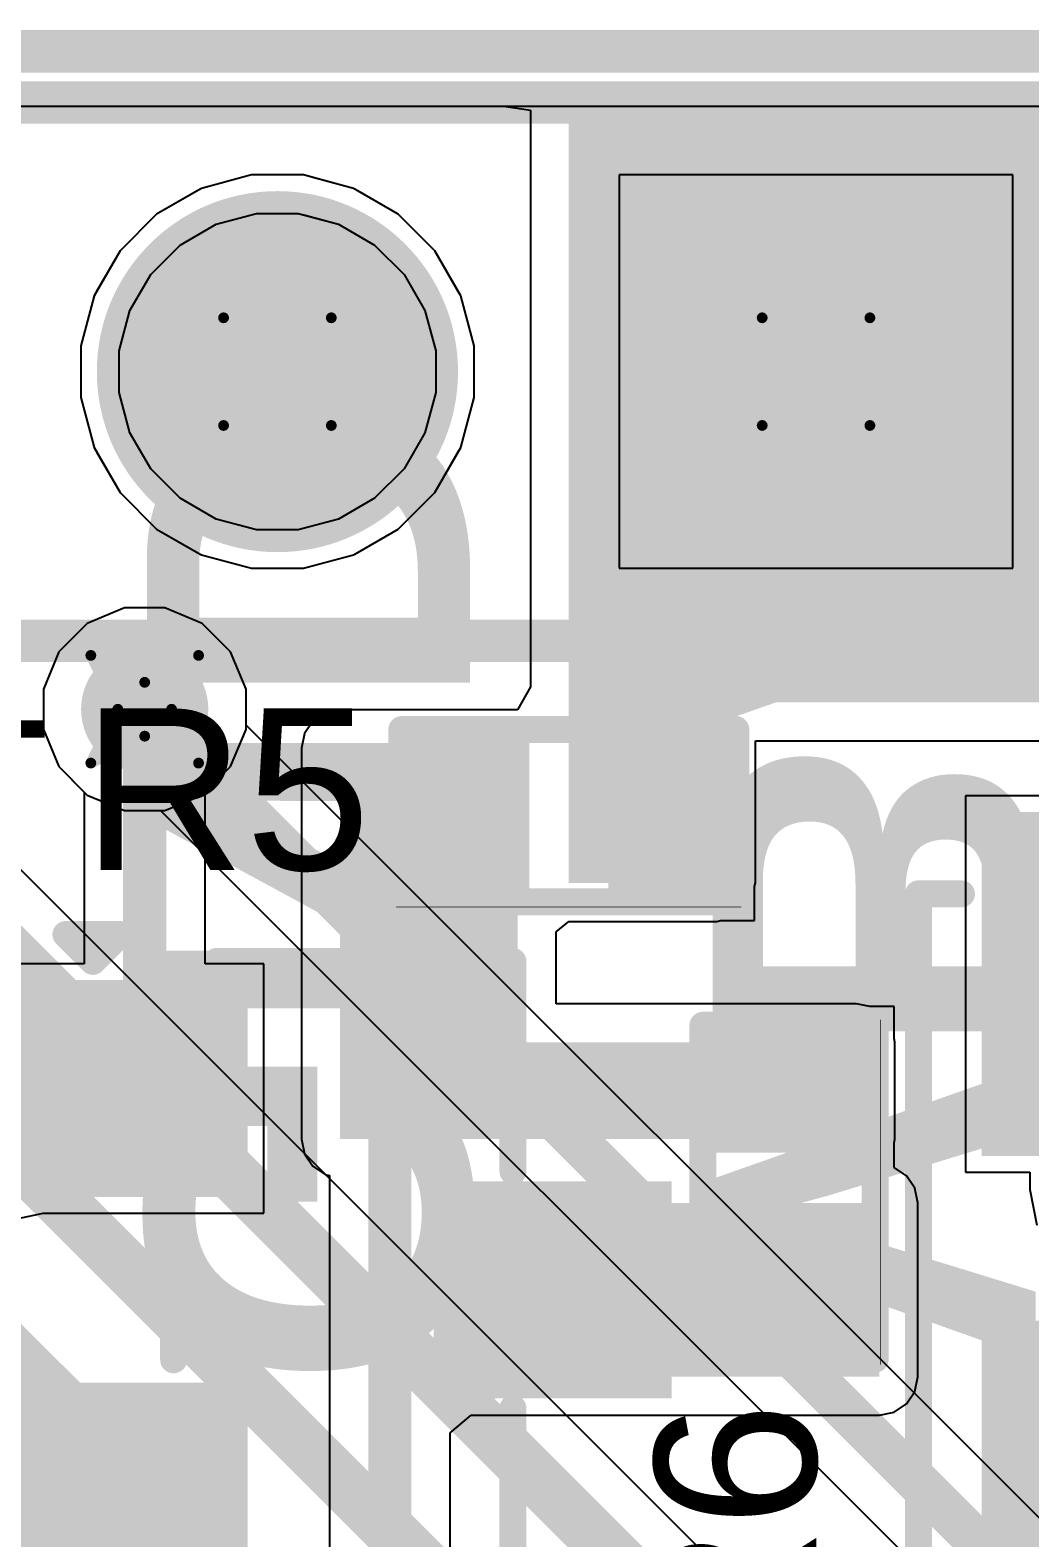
# Model space of a CAD drawing. Header units: inches. Extents: x -3 to 488, y -11 to 93.
# Drawn here: x 95.15 to 99.86, y 33.51 to 40.62 of the extents above; entities that cross this region are included whole.
import ezdxf

# ---------------------------------------------------------------- set-up
doc = ezdxf.new("R2010")
doc.units = ezdxf.units.IN
for name, color, linetype in [('Board Cutout', 216, 'Continuous'), ('Bottom Layer', 5, 'Continuous'), ('Bottom Overlay', 54, 'Continuous'), ('Bottom Solder', 6, 'Continuous'), ('Drill Drawing', 1, 'Continuous'), ('Layer 1', 16, 'Continuous'), ('Layer 2', 76, 'Continuous'), ('Multi-Layer', 9, 'Continuous'), ('Pad Holes', 156, 'Continuous'), ('Top Layer', 1, 'Continuous'), ('Top Overlay', 2, 'Continuous'), ('Top Paste', 8, 'Continuous'), ('Top Solder', 216, 'Continuous'), ('Via Holes', 16, 'Continuous')]:
    doc.layers.add(name, color=color, linetype=linetype)
doc.styles.add('Arial', font='', dxfattribs={"height": 0.2})
doc.styles.add('Arial_Bold', font='', dxfattribs={"height": 0.2})
doc.styles.get('Arial').set_extended_font_data('Arial')
doc.styles.get('Arial_Bold').set_extended_font_data('Arial', bold=True)

msp = doc.modelspace()

# ---------------------------------------------------------------- hatches: boundary and pattern name
at = {"layer": 'Bottom Layer'}
h = msp.add_hatch(color=5, dxfattribs=at)
edge = h.paths.add_edge_path()
edge.add_arc((96.3134726, 39.00871548), 0.7499985, 0, 360)
msp.add_hatch(color=5, dxfattribs=at).paths.add_polyline_path([(99.60347236999999, 38.25871571), (98.10347283, 38.25871571), (98.10347283, 39.75871524999999), (99.60347236999999, 39.75871524999999)])
h = msp.add_hatch(color=5, dxfattribs=at)
edge = h.paths.add_edge_path()
edge.add_arc((95.68749722, 37.41601356), 0.2999994, 0, 360)
at = {"layer": 'Bottom Solder'}
h = msp.add_hatch(color=6, dxfattribs=at)
edge = h.paths.add_edge_path()
edge.add_arc((96.3134726, 39.00871548), 0.8515985, 0, 360)
msp.add_hatch(color=6, dxfattribs=at).paths.add_polyline_path([(99.70507237, 38.15711571), (98.00187283, 38.15711571), (98.00187283, 39.86031525), (99.70507237, 39.86031525)])
at = {"layer": 'Layer 1'}
h = msp.add_hatch(color=16, dxfattribs=at)
edge = h.paths.add_edge_path()
edge.add_arc((96.3134726, 39.00871548), 0.7499985, 0, 360)
msp.add_hatch(color=16, dxfattribs=at).paths.add_polyline_path([(99.60347236999999, 38.25871571), (98.10347283, 38.25871571), (98.10347283, 39.75871524999999), (99.60347236999999, 39.75871524999999)])
h = msp.add_hatch(color=16, dxfattribs=at)
edge = h.paths.add_edge_path()
edge.add_arc((95.68749722, 37.41601356), 0.2999994, 0, 360)
at = {"layer": 'Layer 2'}
h = msp.add_hatch(color=76, dxfattribs=at)
edge = h.paths.add_edge_path()
edge.add_arc((96.3134726, 39.00871548), 0.7499985, 0, 360)
msp.add_hatch(color=76, dxfattribs=at).paths.add_polyline_path([(99.60347236999999, 38.25871571), (98.10347283, 38.25871571), (98.10347283, 39.75871524999999), (99.60347236999999, 39.75871524999999)])
h = msp.add_hatch(color=76, dxfattribs=at)
edge = h.paths.add_edge_path()
edge.add_arc((95.68749722, 37.41601356), 0.2999994, 0, 360)
at = {"layer": 'Multi-Layer'}
h = msp.add_hatch(color=9, dxfattribs=at)
edge = h.paths.add_edge_path()
edge.add_arc((96.3134726, 39.00871548), 0.7499985, 0, 360)
msp.add_hatch(color=9, dxfattribs=at).paths.add_polyline_path([(99.60347236999999, 38.25871571), (98.10347283, 38.25871571), (98.10347283, 39.75871524999999), (99.60347236999999, 39.75871524999999)])
at = {"layer": 'Pad Holes'}
h = msp.add_hatch(color=7, dxfattribs=at)
edge = h.paths.add_edge_path()
edge.add_arc((96.3134726, 39.00871548), 0.4499991, 0, 360)
h = msp.add_hatch(color=7, dxfattribs=at)
edge = h.paths.add_edge_path()
edge.add_arc((98.85347259999999, 39.00871548), 0.4499991, 0, 360)
at = {"layer": 'Top Layer'}
for points in [[(97.6874983, 36.59664257999999), (98.3859983, 36.59664257999999), (98.3859983, 40.26079578), (97.6874983, 40.26079578)], [(97.6874983, 37.44824362), (105.17807006, 37.44824362), (105.17807006, 40.26079578), (97.6874983, 40.26079578)], [(99.60347236999999, 38.25871571), (98.10347283, 38.25871571), (98.10347283, 39.75871524999999), (99.60347236999999, 39.75871524999999)], [(96.60869934, 35.70561058), (97.44619829999999, 35.70561058), (97.44619829999999, 37.23164258), (96.60869934, 37.23164258)], [(96.98899829999999, 36.59664257999999), (96.98899829999999, 37.23164258), (97.44619829999999, 37.23164258), (97.44619829999999, 36.59664257999999)], [(97.9287983, 36.59664257999999), (97.9287983, 37.23164258), (98.3859983, 37.23164258), (98.3859983, 36.59664257999999)], [(100.86627274, 36.82931547), (100.86627274, 35.40931577), (99.73627246, 35.40931577), (99.73627246, 36.82931547)], [(96.07129756999998, 36.03691166999999), (96.07129756999998, 35.21691077), (95.15129687, 35.21691077), (95.15129687, 36.03691166999999)], [(96.60869934, 35.38811058), (99.04397005999999, 35.38811058), (99.04397005999999, 35.84531058), (96.60869934, 35.84531058)], [(99.0439726, 35.3790123), (98.4089726, 35.3790123), (98.4089726, 35.8362123), (99.0439726, 35.8362123)], [(98.07129865, 35.08691103), (98.07129865, 34.26691012999999), (97.15129795, 34.26691012999999), (97.15129795, 35.08691103)], [(97.22749667999999, 34.26690886), (99.15229852, 34.26690886), (99.15229852, 35.08691229999999), (97.22749667999999, 35.08691229999999)], [(99.0439726, 34.4392123), (98.4089726, 34.4392123), (98.4089726, 34.8964123), (99.0439726, 34.8964123)], [(100.86627274, 34.42931519), (100.86627274, 33.00931549), (99.73627246, 33.00931549), (99.73627246, 34.42931519)], [(96.07129756999998, 34.13691039), (96.07129756999998, 33.31690949), (95.15129687, 33.31690949), (95.15129687, 34.13691039)]]:
    msp.add_hatch(color=1, dxfattribs=at).paths.add_polyline_path(points)
h = msp.add_hatch(color=1, dxfattribs=at)
edge = h.paths.add_edge_path()
edge.add_arc((96.3134726, 39.00871548), 0.7499985, 0, 360)
h = msp.add_hatch(color=1, dxfattribs=at)
edge = h.paths.add_edge_path()
edge.add_arc((95.68749722, 37.41601356), 0.2999994, 0, 360)
at = {"layer": 'Top Paste'}
for points in [[(96.98899829999999, 36.59664257999999), (96.98899829999999, 37.23164258), (97.44619829999999, 37.23164258), (97.44619829999999, 36.59664257999999)], [(97.9287983, 36.59664257999999), (97.9287983, 37.23164258), (98.3859983, 37.23164258), (98.3859983, 36.59664257999999)], [(100.86627274, 36.82931547), (100.86627274, 35.40931577), (99.73627246, 35.40931577), (99.73627246, 36.82931547)], [(96.07129756999998, 36.03691166999999), (96.07129756999998, 35.21691077), (95.15129687, 35.21691077), (95.15129687, 36.03691166999999)], [(99.0439726, 35.3790123), (98.4089726, 35.3790123), (98.4089726, 35.8362123), (99.0439726, 35.8362123)], [(98.07129865, 35.08691103), (98.07129865, 34.26691012999999), (97.15129795, 34.26691012999999), (97.15129795, 35.08691103)], [(99.0439726, 34.4392123), (98.4089726, 34.4392123), (98.4089726, 34.8964123), (99.0439726, 34.8964123)], [(100.86627274, 34.42931519), (100.86627274, 33.00931549), (99.73627246, 33.00931549), (99.73627246, 34.42931519)], [(96.07129756999998, 34.13691039), (96.07129756999998, 33.31690949), (95.15129687, 33.31690949), (95.15129687, 34.13691039)]]:
    msp.add_hatch(color=8, dxfattribs=at).paths.add_polyline_path(points)
at = {"layer": 'Top Solder'}
h = msp.add_hatch(color=216, dxfattribs=at)
edge = h.paths.add_edge_path()
edge.add_arc((96.3134726, 39.00871548), 0.8515985, 0, 360)
for points in [[(99.70507237, 38.15711571), (98.00187283, 38.15711571), (98.00187283, 39.86031525), (99.70507237, 39.86031525)], [(96.93399714, 36.54164142), (96.93399714, 37.28664374), (97.50119946, 37.28664374), (97.50119946, 36.54164142)], [(97.87379714, 36.54164142), (97.87379714, 37.28664374), (98.44099945999999, 37.28664374), (98.44099945999999, 36.54164142)], [(100.96787274, 36.93091547), (100.96787274, 35.30771576999999), (99.63467246, 35.30771576999999), (99.63467246, 36.93091547)], [(96.17289756999999, 36.13851167), (96.17289756999999, 35.11531077), (95.04969686999999, 35.11531077), (95.04969686999999, 36.13851167)], [(99.09897375999999, 35.32401114), (98.35397144, 35.32401114), (98.35397144, 35.89121346), (99.09897375999999, 35.89121346)], [(98.17289865, 35.18851103), (98.17289865, 34.16531012999999), (97.04969795, 34.16531012999999), (97.04969795, 35.18851103)], [(99.09897375999999, 34.38421114), (98.35397144, 34.38421114), (98.35397144, 34.95141346), (99.09897375999999, 34.95141346)], [(100.96787274, 34.53091519), (100.96787274, 32.90771548999999), (99.63467246, 32.90771548999999), (99.63467246, 34.53091519)], [(96.17289756999999, 34.23851038999999), (96.17289756999999, 33.21530949), (95.04969686999999, 33.21530949), (95.04969686999999, 34.23851038999999)]]:
    msp.add_hatch(color=216, dxfattribs=at).paths.add_polyline_path(points)
at = {"layer": 'Via Holes'}
h = msp.add_hatch(color=7, dxfattribs=at)
edge = h.paths.add_edge_path()
edge.add_arc((95.68749722, 37.41601356), 0.1499997, 0, 360)

# ---------------------------------------------------------------- linework, layer by layer
at = {"layer": 'Board Cutout', "const_width": 0.1999996}
msp.add_lwpolyline([(92.54020607999999, 40.5197564), (123.057539, 40.5197564)], dxfattribs=at)
at = {"layer": 'Bottom Layer'}
for p, q in [((92.64747281999999, 40.26079324), (107.4218451, 40.26081102)), ((96.19132653999999, 39.93651397999999), (95.95535545999999, 39.87328576)), ((96.43561866, 39.93651397999999), (96.19132653999999, 39.93651397999999)), ((96.67158973999999, 39.87328576), (96.43561866, 39.93651397999999)), ((99.78127109999998, 39.93651397999999), (97.9256741, 39.93651397999999)), ((97.9256741, 39.93651397999999), (97.9256741, 38.08091698)), ((99.78127109999998, 38.08091698), (99.78127109999998, 39.93651397999999)), ((95.95535545999999, 39.87328576), (95.74379124, 39.7511397)), ((96.88315396, 39.7511397), (96.67158973999999, 39.87328576)), ((95.74379124, 39.7511397), (95.57104838, 39.57839684)), ((95.85510165999999, 39.60607776), (96.02532484, 39.70435798)), ((96.02532484, 39.70435798), (96.21519237999999, 39.75523164)), ((96.21519237999999, 39.75523164), (96.41175281999999, 39.75523164)), ((96.41175281999999, 39.75523164), (96.60162036, 39.70435798)), ((96.60162036, 39.70435798), (96.771841, 39.6060803)), ((97.05589682, 39.57839684), (96.88315396, 39.7511397)), ((95.57104838, 39.57839684), (95.44890231999999, 39.36683262)), ((95.71610778, 39.46708388), (95.85510165999999, 39.60607776)), ((96.771841, 39.6060803), (96.91083488, 39.46708641999999)), ((97.17804287999999, 39.36683262), (97.05589682, 39.57839684)), ((95.61783009999999, 39.29686323999999), (95.71610778, 39.46708388)), ((96.91083488, 39.46708641999999), (97.00911509999999, 39.29686323999999)), ((95.44890231999999, 39.36683262), (95.3856741, 39.13086154)), ((97.2412711, 39.13086154), (97.17804287999999, 39.36683262)), ((95.56695644, 39.1069957), (95.61783009999999, 39.29686323999999)), ((97.00911509999999, 39.29686323999999), (97.05998876, 39.1069957)), ((95.3856741, 39.13086154), (95.3856741, 38.88656941999999)), ((97.2412711, 38.88656941999999), (97.2412711, 39.13086154)), ((95.56695644, 38.91043526), (95.56695644, 39.1069957)), ((97.05998876, 39.1069957), (97.05998876, 38.91043526)), ((95.61783009999999, 38.72056772), (95.56695644, 38.91043526)), ((97.05998876, 38.91043526), (97.00911509999999, 38.72056772)), ((95.3856741, 38.88656941999999), (95.44890231999999, 38.65059833999999)), ((97.17804287999999, 38.65059833999999), (97.2412711, 38.88656941999999)), ((95.71611032, 38.55034454), (95.61783009999999, 38.72056772)), ((97.00911509999999, 38.72056772), (96.91083742, 38.55034707999999)), ((95.44890231999999, 38.65059833999999), (95.57104838, 38.43903412)), ((97.05589682, 38.43903412), (97.17804287999999, 38.65059833999999)), ((95.8551042, 38.41135066), (95.71611032, 38.55034454)), ((96.91083742, 38.55034707999999), (96.77184353999999, 38.4113532)), ((95.57104838, 38.43903412), (95.74379124, 38.26629126)), ((96.02532484, 38.31307298), (95.8551042, 38.41135066)), ((96.77184353999999, 38.4113532), (96.60162036, 38.31307298)), ((96.88315396, 38.26629126), (97.05589682, 38.43903412)), ((96.21519237999999, 38.26219932), (96.02532484, 38.31307298)), ((96.60162036, 38.31307298), (96.41175281999999, 38.26219932)), ((95.74379124, 38.26629126), (95.95535545999999, 38.1441452)), ((96.41175281999999, 38.26219932), (96.21519237999999, 38.26219932)), ((96.67158973999999, 38.1441452), (96.88315396, 38.26629126)), ((95.95535545999999, 38.1441452), (96.19132653999999, 38.08091698)), ((96.43561866, 38.08091698), (96.67158973999999, 38.1441452)), ((96.19132653999999, 38.08091698), (96.43561866, 38.08091698)), ((97.9256741, 38.08091698), (99.78127109999998, 38.08091698)), ((95.59245804, 37.89381296), (95.41684498, 37.82107244)), ((95.7825364, 37.89381296), (95.59245804, 37.89381296)), ((95.95814945999999, 37.82107244), (95.7825364, 37.89381296)), ((95.41684498, 37.82107244), (95.28243833999998, 37.6866658)), ((96.0925561, 37.6866658), (95.95814945999999, 37.82107244)), ((95.28243833999998, 37.6866658), (95.20969782, 37.51105274)), ((96.16529661999999, 37.51105274), (96.0925561, 37.6866658)), ((95.20969782, 37.51105274), (95.20969782, 37.32097438)), ((96.16529661999999, 37.32097438), (96.16529661999999, 37.51105274)), ((95.20969782, 37.32097438), (95.28243833999998, 37.14536132)), ((96.0925561, 37.14536132), (96.16529661999999, 37.32097438)), ((95.28243833999998, 37.14536132), (95.41684498, 37.01095468)), ((95.95814945999999, 37.01095468), (96.0925561, 37.14536132)), ((95.41684498, 37.01095468), (95.59245804, 36.93821415999999)), ((95.7825364, 36.93821415999999), (95.95814945999999, 37.01095468)), ((95.59245804, 36.93821415999999), (95.7825364, 36.93821415999999))]:
    msp.add_line(p, q, dxfattribs=at)
at = {"layer": 'Drill Drawing', "const_width": 0.0508}
for points in [[(96.05947259999999, 39.26271548), (96.56747259999999, 39.26271548)], [(96.05947259999999, 38.75471547999999), (96.05947259999999, 39.26271548)], [(96.56747259999999, 38.75471547999999), (96.56747259999999, 39.26271548)], [(98.5994726, 39.26271548), (99.1074726, 39.26271548)], [(98.5994726, 38.75471547999999), (98.5994726, 39.26271548)], [(99.1074726, 38.75471547999999), (99.1074726, 39.26271548)], [(96.05947259999999, 38.75471547999999), (96.56747259999999, 38.75471547999999)], [(98.5994726, 38.75471547999999), (99.1074726, 38.75471547999999)], [(95.43349721999999, 37.67001356), (95.68749722, 37.54301356)], [(95.43349721999999, 37.67001356), (95.56049722, 37.41601356)], [(95.68749722, 37.54301356), (95.94149721999999, 37.67001356)], [(95.81449721999999, 37.41601356), (95.94149721999999, 37.67001356)], [(95.43349721999999, 37.16201356), (95.56049722, 37.41601356)], [(95.81449721999999, 37.41601356), (95.94149721999999, 37.16201356)], [(95.43349721999999, 37.16201356), (95.68749722, 37.28901355999999)], [(95.68749722, 37.28901355999999), (95.94149721999999, 37.16201356)]]:
    msp.add_lwpolyline(points, dxfattribs=at)
at = {"layer": 'Drill Drawing', "const_width": 0.0254}
for points in [[(96.0467726, 39.26271548, 1), (96.0721726, 39.26271548, 1)], [(96.0467726, 39.26271548, 1), (96.0721726, 39.26271548, 1)], [(96.5547726, 39.26271548, 1), (96.5801726, 39.26271548, 1)], [(96.5547726, 39.26271548, 1), (96.5801726, 39.26271548, 1)], [(98.58677259999999, 39.26271548, 1), (98.6121726, 39.26271548, 1)], [(98.58677259999999, 39.26271548, 1), (98.6121726, 39.26271548, 1)], [(99.09477259999998, 39.26271548, 1), (99.1201726, 39.26271548, 1)], [(99.09477259999998, 39.26271548, 1), (99.1201726, 39.26271548, 1)], [(96.0467726, 38.75471547999999, 1), (96.0721726, 38.75471547999999, 1)], [(96.0467726, 38.75471547999999, 1), (96.0721726, 38.75471547999999, 1)], [(96.5547726, 38.75471547999999, 1), (96.5801726, 38.75471547999999, 1)], [(96.5547726, 38.75471547999999, 1), (96.5801726, 38.75471547999999, 1)], [(98.58677259999999, 38.75471547999999, 1), (98.6121726, 38.75471547999999, 1)], [(98.58677259999999, 38.75471547999999, 1), (98.6121726, 38.75471547999999, 1)], [(99.09477259999998, 38.75471547999999, 1), (99.1201726, 38.75471547999999, 1)], [(99.09477259999998, 38.75471547999999, 1), (99.1201726, 38.75471547999999, 1)], [(95.42079722, 37.67001356, 1), (95.44619722, 37.67001356, 1)], [(95.42079722, 37.67001356, 1), (95.44619722, 37.67001356, 1)], [(95.92879721999999, 37.67001356, 1), (95.95419722, 37.67001356, 1)], [(95.92879721999999, 37.67001356, 1), (95.95419722, 37.67001356, 1)], [(95.67479721999999, 37.54301356, 1), (95.70019721999999, 37.54301356, 1)], [(95.67479721999999, 37.54301356, 1), (95.70019721999999, 37.54301356, 1)], [(95.54779721999999, 37.41601356, 1), (95.57319722, 37.41601356, 1)], [(95.54779721999999, 37.41601356, 1), (95.57319722, 37.41601356, 1)], [(95.80179721999998, 37.41601356, 1), (95.82719722, 37.41601356, 1)], [(95.80179721999998, 37.41601356, 1), (95.82719722, 37.41601356, 1)], [(95.67479721999999, 37.28901355999999, 1), (95.70019721999999, 37.28901355999999, 1)], [(95.67479721999999, 37.28901355999999, 1), (95.70019721999999, 37.28901355999999, 1)], [(95.42079722, 37.16201356, 1), (95.44619722, 37.16201356, 1)], [(95.42079722, 37.16201356, 1), (95.44619722, 37.16201356, 1)], [(95.92879721999999, 37.16201356, 1), (95.95419722, 37.16201356, 1)], [(95.92879721999999, 37.16201356, 1), (95.95419722, 37.16201356, 1)]]:
    msp.add_lwpolyline(points, format="xyb", close=True, dxfattribs=at)
at = {"layer": 'Layer 1'}
for p, q in [((92.64747281999999, 40.26079324), (123.057539, 40.26083134)), ((99.78127109999998, 39.93651397999999), (97.9256741, 39.93651397999999)), ((97.9256741, 39.93651397999999), (97.9256741, 38.08091698)), ((99.78127109999998, 38.08091698), (99.78127109999998, 39.93651397999999)), ((97.9256741, 38.08091698), (99.78127109999998, 38.08091698)), ((95.59245804, 37.89381296), (95.41684498, 37.82107244)), ((95.7825364, 37.89381296), (95.59245804, 37.89381296)), ((95.95814945999999, 37.82107244), (95.7825364, 37.89381296)), ((95.41684498, 37.82107244), (95.28243833999998, 37.6866658)), ((96.0925561, 37.6866658), (95.95814945999999, 37.82107244)), ((95.28243833999998, 37.6866658), (95.20969782, 37.51105274)), ((96.16529661999999, 37.51105274), (96.0925561, 37.6866658)), ((95.20969782, 37.51105274), (95.20969782, 37.32097438)), ((96.16529661999999, 37.34108864), (96.16529661999999, 37.51105274)), ((95.20969782, 37.32097438), (95.28243833999998, 37.14536132)), ((100.65041084, 32.85597442), (96.16529661999999, 37.34108864)), ((95.28243833999998, 37.14536132), (95.41684498, 37.01095468)), ((95.41684498, 37.01095468), (95.59245804, 36.93821415999999)), ((95.59245804, 36.93821415999999), (95.76242214, 36.93821415999999)), ((95.76242214, 36.93821415999999), (101.36557578, 31.33506306)), ((102.82371358, 28.9371024), (94.98360988, 36.77720864))]:
    msp.add_line(p, q, dxfattribs=at)
for points, const_width in [([(95.68749722, 37.41601356), (101.57115576, 31.53235502)], 0.2032), ([(94.76477618, 36.55837494), (102.6048875, 28.71826362)], 0.25146), ([(94.58824109999999, 35.79637494), (101.74402308, 28.64059296)], 0.25146), ([(94.60720728, 34.83634638), (100.88315866, 28.560395)], 0.25146), ([(94.68187058, 33.89808054), (100.02229424, 28.55765688)], 0.25146)]:
    msp.add_lwpolyline(points, dxfattribs=dict(at, const_width=const_width))
at = {"layer": 'Layer 1', "const_width": 0.1016}
msp.add_lwpolyline([(95.63669721999999, 37.41601356, 1), (95.73829721999999, 37.41601356, 1)], format="xyb", close=True, dxfattribs=at)
at = {"layer": 'Layer 2'}
for p, q in [((92.64747281999999, 40.26079324), (107.4218451, 40.26081102)), ((96.19132653999999, 39.93651397999999), (95.95535545999999, 39.87328576)), ((96.43561866, 39.93651397999999), (96.19132653999999, 39.93651397999999)), ((96.49798074, 39.91980332), (96.43561866, 39.93651397999999)), ((96.67158973999999, 39.87328576), (96.49798074, 39.91980332)), ((99.78127109999998, 39.93651397999999), (97.9256741, 39.93651397999999)), ((97.9256741, 39.93651397999999), (97.9256741, 38.08091698)), ((99.78127109999998, 38.08091698), (99.78127109999998, 39.93651397999999)), ((95.9346824, 39.86135284), (95.74379124, 39.7511397)), ((95.93469255999999, 39.86135538), (95.9346824, 39.86135284)), ((95.95535545999999, 39.87328576), (95.93469255999999, 39.86135538)), ((96.69225263999999, 39.86135538), (96.67158973999999, 39.87328576)), ((96.6922628, 39.86135284), (96.69225263999999, 39.86135538)), ((96.88315396, 39.7511397), (96.6922628, 39.86135284)), ((95.74379124, 39.7511397), (95.57104838, 39.57839684)), ((95.85510165999999, 39.60607776), (96.02532229999998, 39.70435544)), ((96.02532229999998, 39.70435544), (96.21519237999999, 39.75523164)), ((96.21519237999999, 39.75523164), (96.41175027999999, 39.75523164)), ((96.41175027999999, 39.75523164), (96.45105932, 39.74469826)), ((96.45105932, 39.74469826), (96.45106186, 39.74469826)), ((96.45106186, 39.74469826), (96.6016229, 39.70435544)), ((96.6016229, 39.70435544), (96.77184353999999, 39.60607776)), ((97.05589682, 39.57839684), (96.88315396, 39.7511397)), ((95.57104838, 39.57839684), (95.46083524, 39.38750568)), ((95.71611032, 39.46708641999999), (95.85510165999999, 39.60607776)), ((96.77184353999999, 39.60607776), (96.91083488, 39.46708641999999)), ((97.16610996, 39.38750568), (97.05589682, 39.57839684)), ((95.61783263999999, 39.29686578), (95.71611032, 39.46708641999999)), ((96.91083488, 39.46708641999999), (97.00911255999999, 39.29686578)), ((95.44890231999999, 39.36683262), (95.3856741, 39.13086154)), ((95.46083269999998, 39.38749552), (95.44890231999999, 39.36683262)), ((95.46083524, 39.38750568), (95.46083269999998, 39.38749552)), ((97.1661125, 39.38749552), (97.16610996, 39.38750568)), ((97.17804287999999, 39.36683262), (97.1661125, 39.38749552)), ((97.2412711, 39.13086154), (97.17804287999999, 39.36683262)), ((95.56695644, 39.1069957), (95.61783263999999, 39.29686578)), ((97.00911255999999, 39.29686578), (97.05998876, 39.1069957)), ((95.3856741, 39.13086154), (95.3856741, 38.88656941999999)), ((97.2412711, 38.88656941999999), (97.2412711, 39.13086154)), ((95.56695644, 38.91043526), (95.56695644, 39.1069957)), ((97.05998876, 39.1069957), (97.05998876, 38.91043526)), ((95.61783263999999, 38.72056518), (95.56695644, 38.91043526)), ((97.05998876, 38.91043526), (97.00911255999999, 38.72056518)), ((95.3856741, 38.88656941999999), (95.44890231999999, 38.65059833999999)), ((97.17804287999999, 38.65059833999999), (97.2412711, 38.88656941999999)), ((95.71611032, 38.55034454), (95.61783263999999, 38.72056518)), ((97.00911255999999, 38.72056518), (96.91083488, 38.55034454)), ((95.44890231999999, 38.65059833999999), (95.46083269999998, 38.62993544)), ((95.46083269999998, 38.62993544), (95.46083524, 38.62992527999999)), ((95.46083524, 38.62992527999999), (95.57104838, 38.43903412)), ((97.05589682, 38.43903412), (97.16610996, 38.62992527999999)), ((97.16610996, 38.62992527999999), (97.1661125, 38.62993544)), ((97.1661125, 38.62993544), (97.17804287999999, 38.65059833999999)), ((95.85510165999999, 38.4113532), (95.71611032, 38.55034454)), ((96.91083488, 38.55034454), (96.77184353999999, 38.4113532)), ((95.57104838, 38.43903412), (95.74379124, 38.26629126)), ((96.02532229999998, 38.31307552), (95.85510165999999, 38.4113532)), ((96.77184353999999, 38.4113532), (96.6016229, 38.31307552)), ((96.88315396, 38.26629126), (97.05589682, 38.43903412)), ((96.21519237999999, 38.26219932), (96.02532229999998, 38.31307552)), ((96.6016229, 38.31307552), (96.41175281999999, 38.26219932)), ((95.74379124, 38.26629126), (95.9346824, 38.15607812)), ((96.41175281999999, 38.26219932), (96.21519237999999, 38.26219932)), ((96.6922628, 38.15607812), (96.88315396, 38.26629126)), ((95.9346824, 38.15607812), (95.93469255999999, 38.15607558)), ((95.93469255999999, 38.15607558), (95.95535545999999, 38.1441452)), ((95.95535545999999, 38.1441452), (96.19132653999999, 38.08091698)), ((96.43561866, 38.08091698), (96.67158973999999, 38.1441452)), ((96.67158973999999, 38.1441452), (96.69225263999999, 38.15607558)), ((96.69225263999999, 38.15607558), (96.6922628, 38.15607812)), ((96.19132653999999, 38.08091698), (96.43561866, 38.08091698)), ((97.9256741, 38.08091698), (99.78127109999998, 38.08091698)), ((95.59245804, 37.89381296), (95.41684498, 37.82107244)), ((95.7825364, 37.89381296), (95.59245804, 37.89381296)), ((95.95814945999999, 37.82107244), (95.7825364, 37.89381296)), ((95.41684498, 37.82107244), (95.28243833999998, 37.6866658)), ((96.0925561, 37.6866658), (95.95814945999999, 37.82107244)), ((95.28243833999998, 37.6866658), (95.20969782, 37.51105274)), ((96.16529661999999, 37.51105274), (96.0925561, 37.6866658)), ((95.20969782, 37.51105274), (95.20969782, 37.32097438)), ((96.16529661999999, 37.32097438), (96.16529661999999, 37.51105274)), ((95.20969782, 37.32097438), (95.28243833999998, 37.14536132)), ((96.0925561, 37.14536132), (96.16529661999999, 37.32097438)), ((95.28243833999998, 37.14536132), (95.41684498, 37.01095468)), ((95.95814945999999, 37.01095468), (96.0925561, 37.14536132)), ((95.41684498, 37.01095468), (95.59245804, 36.93821415999999)), ((95.7825364, 36.93821415999999), (95.95814945999999, 37.01095468)), ((95.59245804, 36.93821415999999), (95.7825364, 36.93821415999999))]:
    msp.add_line(p, q, dxfattribs=at)
at = {"layer": 'Top Layer'}
for p, q in [((92.64747281999999, 40.26079324), (97.37921596, 40.26079832)), ((97.37921596, 40.26079832), (97.50621595999999, 40.24301324)), ((97.50621595999999, 40.24301324), (97.50621595999999, 37.52215254)), ((95.59245804, 37.89381296), (95.41684498, 37.82107244)), ((95.7825364, 37.89381296), (95.59245804, 37.89381296)), ((95.95814945999999, 37.82107244), (95.7825364, 37.89381296)), ((95.41684498, 37.82107244), (95.28243833999998, 37.6866658)), ((96.0925561, 37.6866658), (95.95814945999999, 37.82107244)), ((95.28243833999998, 37.6866658), (95.20969782, 37.51105274)), ((96.16529661999999, 37.51105274), (96.0925561, 37.6866658)), ((95.20969782, 37.51105274), (95.20969782, 37.32097438)), ((96.16529661999999, 37.32097438), (96.16529661999999, 37.51105274)), ((97.50621595999999, 37.52215254), (97.44619576, 37.41292492)), ((96.48051315999999, 37.35982876), (96.44121682, 37.30101506)), ((96.53932686, 37.3991251), (96.48051315999999, 37.35982876)), ((96.60869934, 37.41292492), (96.53932686, 37.3991251)), ((97.44619576, 37.41292492), (96.60869934, 37.41292492)), ((95.20969782, 37.32097438), (95.28243833999998, 37.14536132)), ((96.0925561, 37.14536132), (96.16529661999999, 37.32097438)), ((96.44121682, 37.30101506), (96.42741699999999, 37.23164258)), ((96.42741699999999, 37.23164258), (96.42741699999999, 35.84531058)), ((98.56728063999999, 36.59664257999999), (98.56728063999999, 37.26696128)), ((98.56728063999999, 37.26696128), (105.1780726, 37.26696128)), ((95.28243833999998, 37.14536132), (95.40262351999999, 37.02517614)), ((95.97237092, 37.02517614), (96.0925561, 37.14536132)), ((95.40262351999999, 37.02517614), (95.40262351999999, 36.21471039999999)), ((95.97237092, 36.21471039999999), (95.97237092, 37.02517614)), ((101.04407274, 37.0071142), (99.55847245999999, 37.0071142)), ((99.55847245999999, 37.0071142), (99.55847245999999, 35.23151704)), ((98.56379829999999, 36.57913689999999), (98.56728063999999, 36.59664257999999)), ((98.56379829999999, 36.41884258), (98.56379829999999, 36.57913689999999)), ((98.3859983, 36.41536024), (98.40350398, 36.41884258)), ((98.40350398, 36.41884258), (98.56379829999999, 36.41884258)), ((97.62748063999999, 36.36610456), (97.68750083999998, 36.41536024)), ((97.62748063999999, 36.02659292), (97.62748063999999, 36.36610456)), ((97.68750083999998, 36.41536024), (98.3859983, 36.41536024)), ((95.40262351999999, 36.21471039999999), (94.97349814, 36.21471039999999)), ((96.24909629999999, 36.21471039999999), (95.97237092, 36.21471039999999)), ((96.24909629999999, 35.03911204), (96.24909629999999, 36.21471039999999)), ((99.0439726, 36.02659292), (97.62748063999999, 36.02659292)), ((99.10721606, 36.0140123), (99.0439726, 36.02659292)), ((99.2217726, 36.0140123), (99.10721606, 36.0140123)), ((99.2217726, 35.86281626), (99.2217726, 36.0140123)), ((99.22525494, 35.84531058), (99.2217726, 35.86281626)), ((96.42741699999999, 35.84531058), (96.42741699999999, 35.38811058)), ((99.22525494, 35.38811058), (99.22525494, 35.84531058)), ((96.42741699999999, 35.38811058), (96.44121682, 35.3187381)), ((99.2217726, 35.3706049), (99.22525494, 35.38811058)), ((99.2217726, 35.25432878), (99.2217726, 35.3706049)), ((96.44121682, 35.3187381), (96.48051315999999, 35.2599244)), ((96.48051315999999, 35.2599244), (96.53932686, 35.22062806)), ((96.53932686, 35.22062806), (96.55893058, 35.21672916)), ((96.55893058, 35.21672916), (96.55893058, 32.42616324)), ((99.28048723999999, 35.21509848), (99.2217726, 35.25432878)), ((99.31978357999999, 35.15628478), (99.28048723999999, 35.21509848)), ((99.55847245999999, 35.23151704), (99.86101439999999, 35.23151704)), ((99.86101439999999, 35.23151704), (99.86101439999999, 35.14998812)), ((99.3335834, 35.08691229999999), (99.31978357999999, 35.15628478)), ((99.86101439999999, 35.14998812), (99.89452716, 34.98150738)), ((99.3335834, 34.26690886), (99.3335834, 35.08691229999999)), ((95.09011462, 35.01403462), (95.20794268, 35.03911204)), ((95.20794268, 35.03911204), (96.24909629999999, 35.03911204)), ((99.31978357999999, 34.19753638), (99.3335834, 34.26690886)), ((99.28048723999999, 34.13872267999999), (99.31978357999999, 34.19753638)), ((97.12867798, 34.00231959999999), (97.22749921999998, 34.08562652)), ((97.22749921999998, 34.08562652), (99.15230106, 34.08562652)), ((99.15230106, 34.08562652), (99.22167354, 34.09942634)), ((99.22167354, 34.09942634), (99.28048723999999, 34.13872267999999)), ((97.12867798, 32.308165), (97.12867798, 34.00231959999999))]:
    msp.add_line(p, q, dxfattribs=at)
at = {"layer": 'Top Layer', "const_width": 0.2032}
for points in [[(95.68749722, 35.62691122), (95.68749722, 37.41601356)], [(96.84380428, 35.60704334), (96.84437324, 35.60761229999999)], [(96.84380428, 32.308165), (96.84380428, 35.60704334)]]:
    msp.add_lwpolyline(points, dxfattribs=at)
at = {"layer": 'Top Layer', "const_width": 0.1016}
for points in [[(95.63669721999999, 37.41601356, 1), (95.73829721999999, 37.41601356, 1)], [(95.63669721999999, 35.62691122, 1), (95.73829721999999, 35.62691122, 1)], [(96.79300427999999, 35.60704334, 1), (96.89460428, 35.60704334, 1)], [(96.79300427999999, 35.60704334, 1), (96.89460428, 35.60704334, 1)], [(96.79357324, 35.60761229999999, 1), (96.89517323999999, 35.60761229999999, 1)]]:
    msp.add_lwpolyline(points, format="xyb", close=True, dxfattribs=at)
at = {"layer": 'Top Overlay'}
for points, const_width in [([(95.04347259999999, 40.27871548), (100.1234726, 40.27871548)], 0.1999996), ([(95.04347259999999, 37.73871548), (100.1234726, 37.73871548)], 0.1999996), ([(96.9000983, 37.32054257999999), (98.47489829999999, 37.32054257999999)], 0.127), ([(96.9000983, 36.50774258), (96.9000983, 37.32054257999999)], 0.127), ([(98.47489829999999, 36.50774258), (98.47489829999999, 37.32054257999999)], 0.127), ([(96.9000983, 36.50774258), (98.47489829999999, 36.50774258)], 0.127), ([(99.3360726, 33.29371548), (99.3360726, 36.54491547999999)], 0.127), ([(99.3360726, 36.54491547999999), (99.53927259999999, 36.54491547999999)], 0.127), ([(96.87469829999999, 36.48234258), (98.5002983, 36.48234258)], 0.0032258), ([(95.31589776, 36.35331058), (95.56989775999999, 36.35331058)], 0.127), ([(95.31589776, 36.35331058), (95.44289776, 36.22631058)], 0.127), ([(95.44289776, 36.22631058), (95.56989775999999, 36.35331058)], 0.127), ([(96.02709775999999, 36.22631058), (97.42409776, 36.22631058)], 0.127), ([(97.42409776, 35.23571058), (97.42409776, 36.22631058)], 0.127), ([(98.32007259999999, 34.3503123), (98.32007259999999, 35.9251123)], 0.127), ([(98.32007259999999, 35.9251123), (99.1328726, 35.9251123)], 0.127), ([(99.1328726, 34.3503123), (99.1328726, 35.9251123)], 0.127), ([(99.15827259999999, 34.32491229999999), (99.15827259999999, 35.9505123)], 0.0032258), ([(95.82389776, 34.34671058), (95.82389776, 35.00711058)], 0.127), ([(98.32007259999999, 34.3503123), (99.1328726, 34.3503123)], 0.127), ([(97.42409776, 33.12751058), (97.42409776, 34.11811058)], 0.127)]:
    msp.add_lwpolyline(points, dxfattribs=dict(at, const_width=const_width))
for points, const_width in [([(96.8683483, 37.32054257999999, 1), (96.9318483, 37.32054257999999, 1)], 0.0635), ([(96.8683483, 37.32054257999999, 1), (96.9318483, 37.32054257999999, 1)], 0.0635), ([(98.44314829999999, 37.32054257999999, 1), (98.5066483, 37.32054257999999, 1)], 0.0635), ([(98.44314829999999, 37.32054257999999, 1), (98.5066483, 37.32054257999999, 1)], 0.0635), ([(96.8683483, 36.50774258, 1), (96.9318483, 36.50774258, 1)], 0.0635), ([(96.8683483, 36.50774258, 1), (96.9318483, 36.50774258, 1)], 0.0635), ([(98.44314829999999, 36.50774258, 1), (98.5066483, 36.50774258, 1)], 0.0635), ([(98.44314829999999, 36.50774258, 1), (98.5066483, 36.50774258, 1)], 0.0635), ([(99.30432259999999, 36.54491547999999, 1), (99.3678226, 36.54491547999999, 1)], 0.0635), ([(99.30432259999999, 36.54491547999999, 1), (99.3678226, 36.54491547999999, 1)], 0.0635), ([(99.5075226, 36.54491547999999, 1), (99.57102259999999, 36.54491547999999, 1)], 0.0635), ([(96.87389311999999, 36.48234258, 1), (96.87550347999999, 36.48234258, 1)], 0.0016129), ([(98.49949312, 36.48234258, 1), (98.50110348, 36.48234258, 1)], 0.0016129), ([(95.28414776, 36.35331058, 1), (95.34764776, 36.35331058, 1)], 0.0635), ([(95.28414776, 36.35331058, 1), (95.34764776, 36.35331058, 1)], 0.0635), ([(95.53814776, 36.35331058, 1), (95.60164775999999, 36.35331058, 1)], 0.0635), ([(95.53814776, 36.35331058, 1), (95.60164775999999, 36.35331058, 1)], 0.0635), ([(95.41114775999999, 36.22631058, 1), (95.47464776, 36.22631058, 1)], 0.0635), ([(95.41114775999999, 36.22631058, 1), (95.47464776, 36.22631058, 1)], 0.0635), ([(95.99534775999999, 36.22631058, 1), (96.05884776, 36.22631058, 1)], 0.0635), ([(97.39234775999999, 36.22631058, 1), (97.45584776, 36.22631058, 1)], 0.0635), ([(97.39234775999999, 36.22631058, 1), (97.45584776, 36.22631058, 1)], 0.0635), ([(98.2883226, 35.9251123, 1), (98.35182259999999, 35.9251123, 1)], 0.0635), ([(98.2883226, 35.9251123, 1), (98.35182259999999, 35.9251123, 1)], 0.0635), ([(99.1011226, 35.9251123, 1), (99.1646226, 35.9251123, 1)], 0.0635), ([(99.1011226, 35.9251123, 1), (99.1646226, 35.9251123, 1)], 0.0635), ([(99.15746742, 35.9505123, 1), (99.15907777999999, 35.9505123, 1)], 0.0016129), ([(97.39234775999999, 35.23571058, 1), (97.45584776, 35.23571058, 1)], 0.0635), ([(95.79214775999999, 35.00711058, 1), (95.85564776, 35.00711058, 1)], 0.0635), ([(95.79214775999999, 34.34671058, 1), (95.85564776, 34.34671058, 1)], 0.0635), ([(98.2883226, 34.3503123, 1), (98.35182259999999, 34.3503123, 1)], 0.0635), ([(98.2883226, 34.3503123, 1), (98.35182259999999, 34.3503123, 1)], 0.0635), ([(99.1011226, 34.3503123, 1), (99.1646226, 34.3503123, 1)], 0.0635), ([(99.1011226, 34.3503123, 1), (99.1646226, 34.3503123, 1)], 0.0635), ([(99.15746742, 34.32491229999999, 1), (99.15907777999999, 34.32491229999999, 1)], 0.0016129), ([(97.39234775999999, 34.11811058, 1), (97.45584776, 34.11811058, 1)], 0.0635)]:
    msp.add_lwpolyline(points, format="xyb", close=True, dxfattribs=dict(at, const_width=const_width))

# ---------------------------------------------------------------- texts
at = {"layer": 'Bottom Overlay', "style": 'Arial_Bold', "text_generation_flag": 2}
for s, p in [('VBAT', (98.3657164, 34.33345432)), ('GND', (95.69821855999999, 34.20647718))]:
    msp.add_text(s, height=1.524, rotation=270, dxfattribs=at).set_placement(p)
at = {"layer": 'Top Overlay', "style": 'Arial'}
for s, p in [('SW1', (92.96095962, 37.28163994)), ('R5', (95.3923035, 36.65764067999999))]:
    msp.add_text(s, height=0.7619999999999999, dxfattribs=at).set_placement(p)
msp.add_text('R6', height=0.7619999999999999, rotation=90, dxfattribs=at).set_placement((98.85429301999999, 32.78753665999999))

doc.saveas('drawing.dxf')
